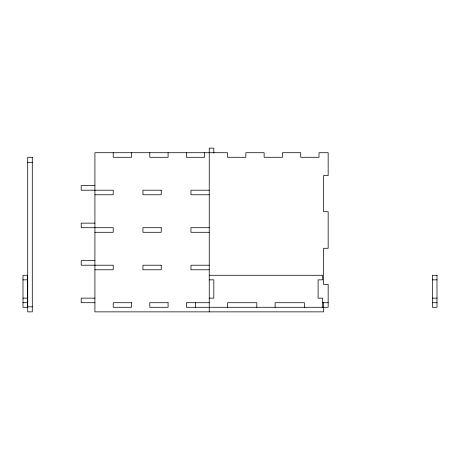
<?xml version="1.0" encoding="UTF-8"?>
<svg xmlns="http://www.w3.org/2000/svg" width="460" height="460" viewBox="0 0 460 460"><rect width="100%" height="100%" fill="white"/><g stroke="black" fill="none" stroke-linecap="round" stroke-linejoin="round"><path stroke-width="0.69" d="M27.709 162.317L32.286 162.317M94.921 185.639L81.201 185.639L81.201 190.21L113.212 190.21L113.212 194.787L94.921 194.787M209.248 190.21L190.958 190.21L190.958 194.787L209.248 194.787M94.921 223.14L81.201 223.14L81.201 227.711L113.212 227.711L113.212 232.288L94.921 232.288M209.248 227.711L190.958 227.711L190.958 232.288L209.248 232.288M94.921 260.642L81.201 260.642L81.201 265.213L113.212 265.213L113.212 269.79L94.921 269.79M209.248 265.213L190.958 265.213L190.958 269.79L209.248 269.79M209.248 275.275L322.667 275.275L322.667 279.847L318.096 279.847L318.096 298.143L322.667 298.143L322.667 307.286M23 279.847L27.571 279.847M209.248 279.847L213.825 279.847L213.825 298.143L209.248 298.143M432.429 279.847L437 279.847M23 298.143L27.571 298.143M94.921 298.143L81.201 298.143L81.201 302.714L94.921 302.714M432.429 298.143L437 298.143M23 302.714L27.571 302.714M209.248 302.714L186.386 302.714L186.386 307.286L328.158 307.286L328.158 284.424L323.581 284.424L323.581 248.291L328.158 248.291L328.158 211.709L323.581 211.709L323.581 175.576L328.158 175.576L328.158 152.714L319.01 152.714L319.01 157.286L300.719 157.286L300.719 152.714L282.423 152.714L282.423 157.286L264.132 157.286L264.132 152.714L245.835 152.714L245.835 157.286L227.545 157.286L227.545 152.714L94.921 152.714L94.921 311.863L323.581 311.863L323.581 302.714M322.178 302.714L328.158 302.714M432.429 302.714L437 302.714M27.709 306.832L32.286 306.832M304.376 307.286L304.376 302.714L275.109 302.714L275.109 307.286M256.812 307.286L256.812 302.714L227.545 302.714L227.545 307.286M213.825 153.163L213.825 148.137L209.248 148.137L209.248 311.863M204.677 152.714L204.677 157.286L186.386 157.286L186.386 152.714M195.529 302.714L195.529 307.286M168.09 152.714L168.09 157.286L149.799 157.286L149.799 152.714M131.508 152.714L131.508 157.286L113.212 157.286L113.212 152.714M32.286 157.286L27.709 157.286L27.709 311.863L32.286 311.863L32.286 157.286M161.23 190.21L142.939 190.21L142.939 194.787L161.23 194.787L161.23 190.21M161.23 227.711L142.939 227.711L142.939 232.288L161.23 232.288L161.23 227.711M161.23 265.213L142.939 265.213L142.939 269.79L161.23 269.79L161.23 265.213M27.571 275.275L23 275.275L23 307.286L27.571 307.286L27.571 275.275M437 275.275L432.429 275.275L432.429 307.286L437 307.286L437 275.275M131.508 302.714L113.212 302.714L113.212 307.286L131.508 307.286L131.508 302.714M168.09 302.714L149.799 302.714L149.799 307.286L168.09 307.286L168.09 302.714"/></g></svg>
